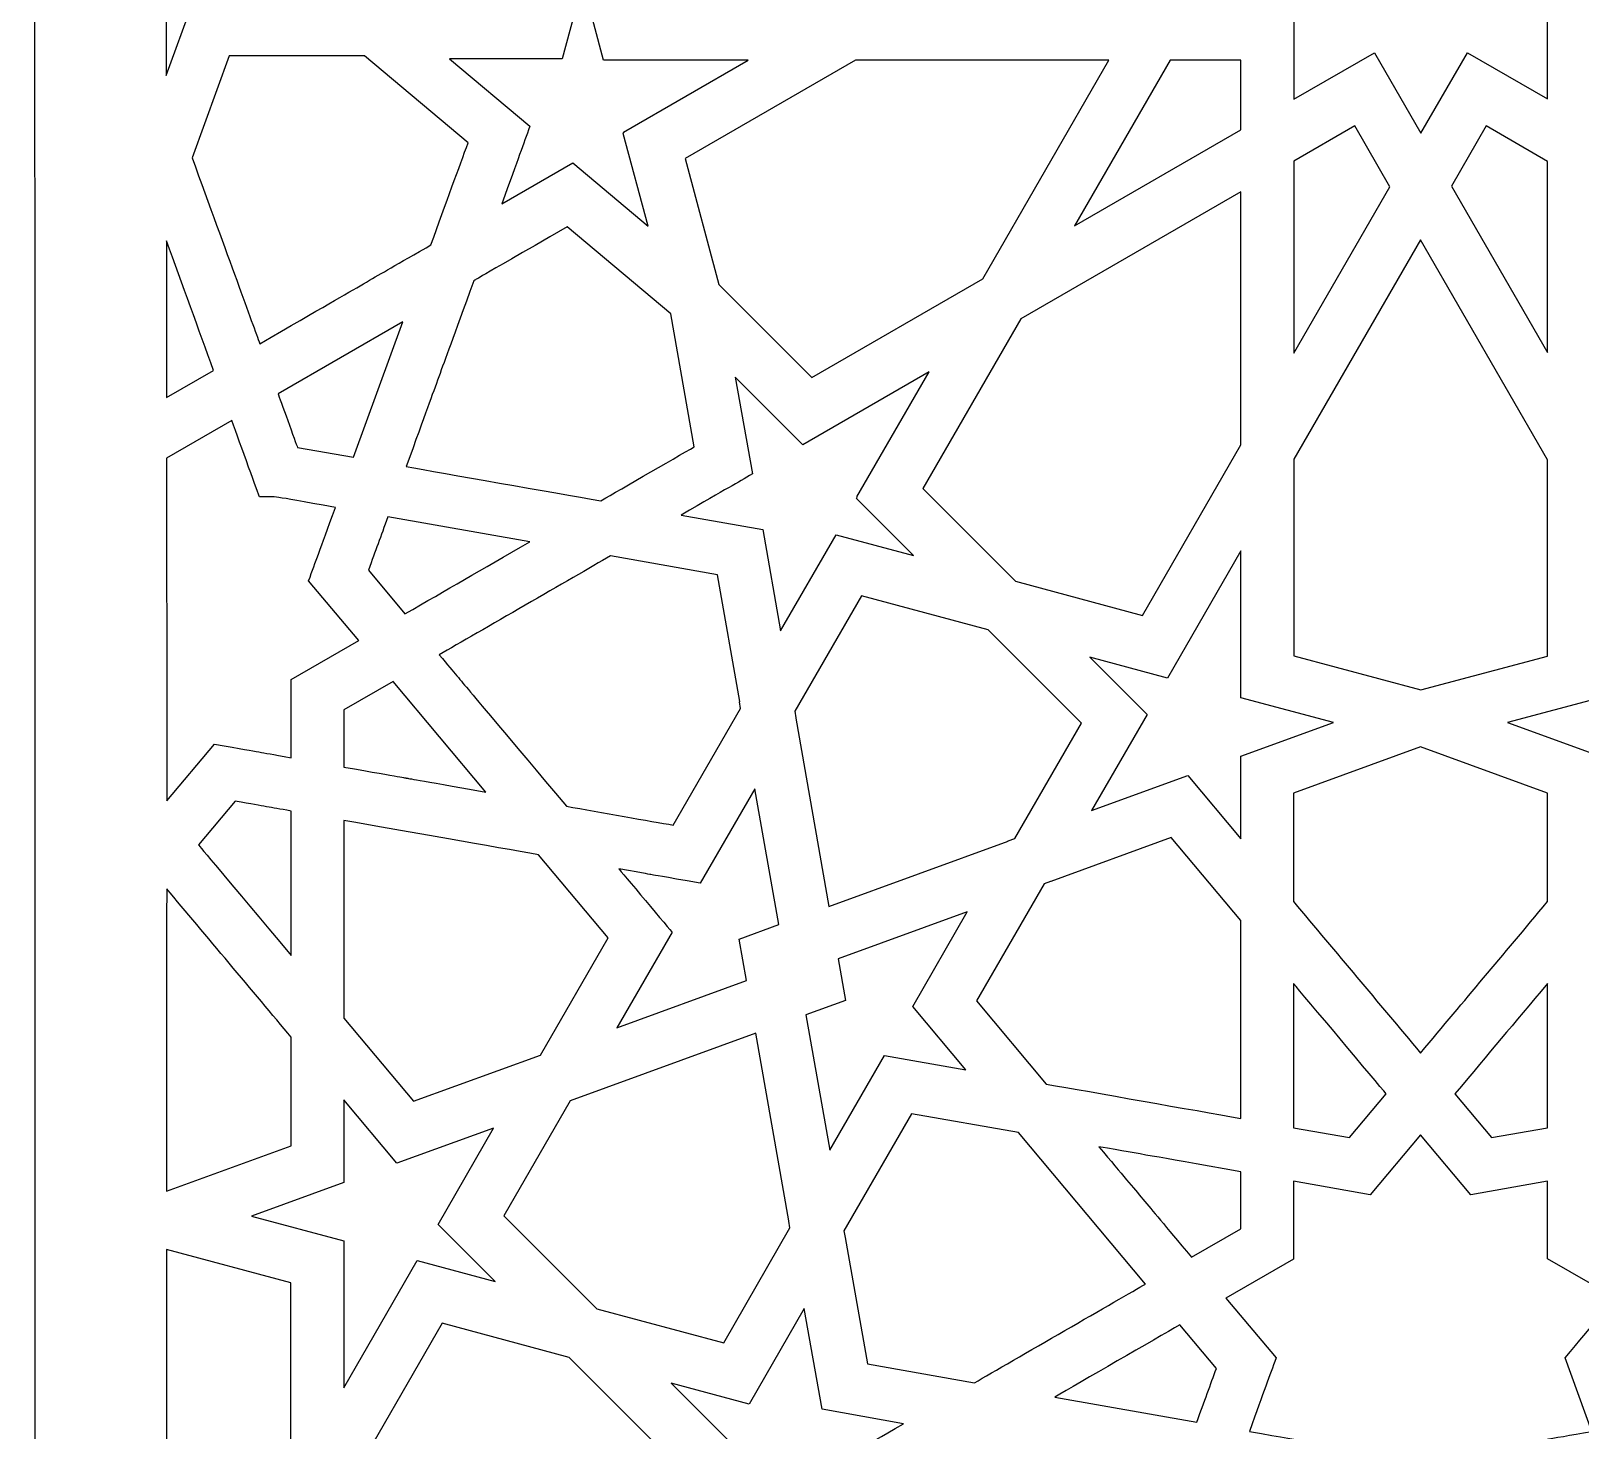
# Model space of a CAD drawing. Header units: millimetres. Extents: x -54 to 55, y -100 to 100.
# Drawn here: x -54.4 to 6.3, y -52.7 to 2.1 of the extents above; entities that cross this region are included whole.
import ezdxf

# ---------------------------------------------------------------- set-up
doc = ezdxf.new("R2010")
doc.units = ezdxf.units.MM
doc.header["$MEASUREMENT"] = 0
doc.layers.add('layer 1', color=7, linetype='Continuous')

msp = doc.modelspace()

# ---------------------------------------------------------------- linework, layer by layer
at = {"layer": 'layer 1', "color": 250}
for points, knots in [([(39.9831, 64.6702), (27.191, 76.9987), (13.4683, 88.3603), (0.1199, 100.1639), (0.1199, 100.1639), (-19.8368, 81.9923), (-25.8334, 78.3498), (-37.6556, 67.14), (-37.6556, 67.14), (-48.7211, 56.6473), (-54.3959, 43.5991), (-54.3272, 28.0159), (-54.3272, 28.0159), (-54.1452, -13.2052), (-54.2629, -52.2312), (-54.2629, -99.8361), (-54.2629, -99.8361), (-17.7913, -99.8361), (18.1751, -99.8361), (54.4463, -99.8361), (54.4463, -99.8361), (54.4463, -53.0892), (54.3733, -13.608), (54.484, 27.6902), (54.484, 27.6902), (54.5221, 42.0169), (50.2098, 54.8146), (39.9831, 64.6702)], [0, 0, 0, 0, 0.125, 0.125, 0.125, 0.125, 0.25, 0.25, 0.25, 0.25, 0.375, 0.375, 0.375, 0.375, 0.5, 0.5, 0.5, 0.5, 0.625, 0.625, 0.625, 0.625, 0.75, 0.75, 0.75, 0.75, 1, 1, 1, 1]), ([(-1.7664, 14.8216), (-1.7664, 14.8216), (0.0547, 17.9755), (0.0547, 17.9755), (0.0547, 17.9755), (0.0547, 17.9755), (1.8761, 14.8216), (1.8761, 14.8216), (1.8761, 14.8216), (1.8761, 14.8216), (5.0327, 16.6427), (5.0327, 16.6427), (5.0327, 16.6427), (5.0327, 16.6427), (5.0327, 12.9974), (5.0327, 12.9974), (5.0327, 12.9974), (5.0327, 12.9974), (8.6579, 12.9974), (8.6579, 12.9974), (8.6579, 12.9974), (8.6579, 12.9974), (6.8703, 9.8997), (6.8703, 9.8997), (6.8703, 9.8997), (6.8703, 9.8997), (6.8855, 9.8912), (6.8855, 9.8912), (6.8855, 9.8912), (6.8855, 9.8912), (6.8566, 9.8407), (6.8566, 9.8407), (6.8566, 9.8407), (6.8566, 9.8407), (9.966, 8.0451), (9.966, 8.0451), (9.966, 8.0451), (9.966, 8.0451), (6.8703, 6.2576), (6.8703, 6.2576), (6.8703, 6.2576), (6.8703, 6.2576), (6.8926, 6.2195), (6.8926, 6.2195), (6.8926, 6.2195), (6.8926, 6.2195), (6.8566, 6.1987), (6.8566, 6.1987), (6.8566, 6.1987), (6.8566, 6.1987), (8.6437, 3.1009), (8.6437, 3.1009), (8.6437, 3.1009), (8.1925, 3.1009), (5.4938, 3.1009), (5.0465, 3.1009), (5.0465, 3.1009), (5.0465, 3.1009), (5.0465, 3.042), (5.0465, 3.042), (5.0465, 3.042), (5.0465, 3.042), (5.0327, 3.042), (5.0327, 3.042), (5.0327, 3.042), (5.0327, 3.042), (5.0327, -0.5355), (5.0327, -0.5355), (5.0327, -0.5355), (5.0327, -0.5355), (1.8905, 1.2771), (1.8905, 1.2771), (1.8905, 1.2771), (1.8905, 1.2771), (1.8905, 1.2767), (1.8905, 1.2767), (1.8905, 1.2767), (1.8905, 1.2767), (1.8898, 1.2771), (1.8898, 1.2771), (1.8898, 1.2771), (1.8898, 1.2771), (0.0691, -1.8761), (0.0691, -1.8761), (0.0691, -1.8761), (0.0691, -1.8761), (-1.7516, 1.2771), (-1.7516, 1.2771), (-1.7516, 1.2771), (-1.7516, 1.2771), (-1.7523, 1.2767), (-1.7523, 1.2767), (-1.7523, 1.2767), (-1.7523, 1.2767), (-1.7523, 1.2771), (-1.7523, 1.2771), (-1.7523, 1.2771), (-1.7523, 1.2771), (-4.9082, -0.5436), (-4.9082, -0.5436), (-4.9082, -0.5436), (-4.9082, -0.5436), (-4.9082, 3.1009), (-4.9082, 3.1009), (-4.9082, 3.1009), (-5.364, 3.1009), (-8.0857, 3.1009), (-8.5341, 3.1009), (-8.5341, 3.1009), (-8.5341, 3.1009), (-6.7469, 6.1987), (-6.7469, 6.1987), (-6.7469, 6.1987), (-6.7469, 6.1987), (-6.7614, 6.2071), (-6.7614, 6.2071), (-6.7614, 6.2071), (-6.7614, 6.2071), (-6.7321, 6.2576), (-6.7321, 6.2576), (-6.7321, 6.2576), (-6.7321, 6.2576), (-9.8422, 8.0536), (-9.8422, 8.0536), (-9.8422, 8.0536), (-9.8422, 8.0536), (-6.7469, 9.8407), (-6.7469, 9.8407), (-6.7469, 9.8407), (-6.7469, 9.8407), (-6.7688, 9.8785), (-6.7688, 9.8785), (-6.7688, 9.8785), (-6.7688, 9.8785), (-6.7321, 9.8997), (-6.7321, 9.8997), (-6.7321, 9.8997), (-6.7321, 9.8997), (-8.5196, 12.9974), (-8.5196, 12.9974), (-8.5196, 12.9974), (-8.5196, 12.9974), (-4.9227, 12.9974), (-4.9227, 12.9974), (-4.9227, 12.9974), (-4.9227, 12.9974), (-4.9227, 13.0563), (-4.9227, 13.0563), (-4.9227, 13.0563), (-4.9174, 13.0563), (-4.9139, 13.0563), (-4.9082, 13.0563), (-4.9082, 13.0563), (-4.9082, 13.0563), (-4.9082, 16.6342), (-4.9082, 16.6342), (-4.9082, 16.6342), (-4.9082, 16.6342), (-1.7664, 14.8216), (-1.7664, 14.8216)], [0, 0, 0, 0, 0.0243902, 0.0243902, 0.0243902, 0.0243902, 0.0487805, 0.0487805, 0.0487805, 0.0487805, 0.0731707, 0.0731707, 0.0731707, 0.0731707, 0.097561, 0.097561, 0.097561, 0.097561, 0.1219512, 0.1219512, 0.1219512, 0.1219512, 0.1463415, 0.1463415, 0.1463415, 0.1463415, 0.1707317, 0.1707317, 0.1707317, 0.1707317, 0.195122, 0.195122, 0.195122, 0.195122, 0.2195122, 0.2195122, 0.2195122, 0.2195122, 0.2439024, 0.2439024, 0.2439024, 0.2439024, 0.2682927, 0.2682927, 0.2682927, 0.2682927, 0.2926829, 0.2926829, 0.2926829, 0.2926829, 0.3170732, 0.3170732, 0.3170732, 0.3170732, 0.3414634, 0.3414634, 0.3414634, 0.3414634, 0.3658537, 0.3658537, 0.3658537, 0.3658537, 0.3902439, 0.3902439, 0.3902439, 0.3902439, 0.4146341, 0.4146341, 0.4146341, 0.4146341, 0.4390244, 0.4390244, 0.4390244, 0.4390244, 0.4634146, 0.4634146, 0.4634146, 0.4634146, 0.4878049, 0.4878049, 0.4878049, 0.4878049, 0.5121951, 0.5121951, 0.5121951, 0.5121951, 0.5365854, 0.5365854, 0.5365854, 0.5365854, 0.5609756, 0.5609756, 0.5609756, 0.5609756, 0.5853659, 0.5853659, 0.5853659, 0.5853659, 0.6097561, 0.6097561, 0.6097561, 0.6097561, 0.6341463, 0.6341463, 0.6341463, 0.6341463, 0.6585366, 0.6585366, 0.6585366, 0.6585366, 0.6829268, 0.6829268, 0.6829268, 0.6829268, 0.7073171, 0.7073171, 0.7073171, 0.7073171, 0.7317073, 0.7317073, 0.7317073, 0.7317073, 0.7560976, 0.7560976, 0.7560976, 0.7560976, 0.7804878, 0.7804878, 0.7804878, 0.7804878, 0.804878, 0.804878, 0.804878, 0.804878, 0.8292683, 0.8292683, 0.8292683, 0.8292683, 0.8536585, 0.8536585, 0.8536585, 0.8536585, 0.8780488, 0.8780488, 0.8780488, 0.8780488, 0.902439, 0.902439, 0.902439, 0.902439, 0.9268293, 0.9268293, 0.9268293, 0.9268293, 0.9512195, 0.9512195, 0.9512195, 0.9512195, 1, 1, 1, 1]), ([(-43.7301, 3.2124), (-43.7301, 3.2124), (-48.0695, 3.2103), (-48.0695, 3.2103), (-48.0695, 3.2103), (-48.0695, 3.2103), (-49.0982, 0.3824), (-49.0982, 0.3824), (-49.0982, 0.3824), (-49.1012, 2.1699), (-49.1044, 3.9575), (-49.1081, 5.7443), (-49.1081, 5.7443), (-49.1081, 5.7443), (-47.9286, 6.7349), (-47.9286, 6.7349), (-47.9286, 6.7349), (-47.9286, 6.7349), (-43.7301, 3.2124), (-43.7301, 3.2124)], [0, 0, 0, 0, 0.1666667, 0.1666667, 0.1666667, 0.1666667, 0.3333333, 0.3333333, 0.3333333, 0.3333333, 0.5, 0.5, 0.5, 0.5, 0.6666667, 0.6666667, 0.6666667, 0.6666667, 1, 1, 1, 1]), ([(-32.7768, 4.0418), (-32.7768, 4.0418), (-31.9577, 0.9829), (-31.9577, 0.9829), (-31.9577, 0.9829), (-31.9577, 0.9829), (-26.2958, 0.9829), (-26.2958, 0.9829), (-26.2958, 0.9829), (-26.2958, 0.9829), (-31.174, -1.8334), (-31.174, -1.8334), (-31.174, -1.8334), (-31.174, -1.8334), (-31.1622, -1.8775), (-31.1622, -1.8775), (-31.1622, -1.8775), (-31.1622, -1.8775), (-31.1879, -1.8923), (-31.1879, -1.8923), (-31.1879, -1.8923), (-31.1879, -1.8923), (-30.2168, -5.5128), (-30.2168, -5.5128), (-30.2168, -5.5128), (-30.2168, -5.5128), (-33.1654, -3.0402), (-33.1654, -3.0402), (-33.1654, -3.0402), (-33.1654, -3.0402), (-35.9507, -4.6471), (-35.9507, -4.6471), (-35.9507, -4.6471), (-35.275, -2.7929), (-35.1183, -2.3576), (-34.8446, -1.6002), (-34.8446, -1.6002), (-34.8446, -1.6002), (-37.9931, 1.0421), (-37.9931, 1.0421), (-37.9931, 1.0421), (-37.9931, 1.0421), (-33.5801, 1.0421), (-33.5801, 1.0421), (-33.5801, 1.0421), (-33.5801, 1.0421), (-32.7768, 4.0418), (-32.7768, 4.0418)], [0, 0, 0, 0, 0.0769231, 0.0769231, 0.0769231, 0.0769231, 0.1538462, 0.1538462, 0.1538462, 0.1538462, 0.2307692, 0.2307692, 0.2307692, 0.2307692, 0.3076923, 0.3076923, 0.3076923, 0.3076923, 0.3846154, 0.3846154, 0.3846154, 0.3846154, 0.4615385, 0.4615385, 0.4615385, 0.4615385, 0.5384615, 0.5384615, 0.5384615, 0.5384615, 0.6153846, 0.6153846, 0.6153846, 0.6153846, 0.6923077, 0.6923077, 0.6923077, 0.6923077, 0.7692308, 0.7692308, 0.7692308, 0.7692308, 0.8461538, 0.8461538, 0.8461538, 0.8461538, 1, 1, 1, 1]), ([(-37.2704, -2.2525), (-37.6057, -3.1757), (-38.1245, -4.5995), (-38.7269, -6.2505), (-38.7269, -6.2505), (-38.7269, -6.2505), (-38.9166, -6.3609), (-38.9166, -6.3609), (-38.9166, -6.3609), (-38.9166, -6.3609), (-38.9166, -6.3613), (-38.9166, -6.3613), (-38.9166, -6.3613), (-41.7138, -7.9759), (-40.4864, -7.2676), (-45.4315, -10.1219), (-45.4315, -10.1219), (-45.6952, -9.3973), (-46.6969, -6.6467), (-48.0802, -2.8427), (-48.0802, -2.8427), (-48.0802, -2.8427), (-48.08, -2.8423), (-48.08, -2.8423), (-48.08, -2.8423), (-48.08, -2.8423), (-48.08, -2.842), (-48.08, -2.842), (-48.08, -2.842), (-48.08, -2.842), (-46.6272, 1.1518), (-46.6272, 1.1518), (-46.6272, 1.1518), (-46.6272, 1.1518), (-41.3297, 1.1543), (-41.3297, 1.1543), (-41.3297, 1.1543), (-41.3297, 1.1543), (-37.2704, -2.2525), (-37.2704, -2.2525)], [0, 0, 0, 0, 0.0909091, 0.0909091, 0.0909091, 0.0909091, 0.1818182, 0.1818182, 0.1818182, 0.1818182, 0.2727273, 0.2727273, 0.2727273, 0.2727273, 0.3636364, 0.3636364, 0.3636364, 0.3636364, 0.4545455, 0.4545455, 0.4545455, 0.4545455, 0.5454545, 0.5454545, 0.5454545, 0.5454545, 0.6363636, 0.6363636, 0.6363636, 0.6363636, 0.7272727, 0.7272727, 0.7272727, 0.7272727, 0.8181818, 0.8181818, 0.8181818, 0.8181818, 1, 1, 1, 1]), ([(-22.0896, 0.9829), (-22.0896, 0.9829), (-12.1543, 0.9829), (-12.1543, 0.9829), (-12.1543, 0.9829), (-12.1543, 0.9829), (-17.0981, -7.5808), (-17.0981, -7.5808), (-17.0981, -7.5808), (-17.0981, -7.5808), (-23.7976, -11.4487), (-23.7976, -11.4487), (-23.7976, -11.4487), (-23.7976, -11.4487), (-27.4399, -7.8041), (-27.4399, -7.8041), (-27.4399, -7.8041), (-27.4399, -7.8041), (-28.7634, -2.8698), (-28.7634, -2.8698), (-28.7634, -2.8698), (-28.7634, -2.8698), (-22.0896, 0.9829), (-22.0896, 0.9829)], [0, 0, 0, 0, 0.1428571, 0.1428571, 0.1428571, 0.1428571, 0.2857143, 0.2857143, 0.2857143, 0.2857143, 0.4285714, 0.4285714, 0.4285714, 0.4285714, 0.5714286, 0.5714286, 0.5714286, 0.5714286, 0.7142857, 0.7142857, 0.7142857, 0.7142857, 1, 1, 1, 1]), ([(-9.7564, 0.9829), (-9.4195, 0.9829), (-7.3255, 0.9829), (-6.9818, 0.9829), (-6.9818, 0.9829), (-6.9818, 0.9829), (-6.9818, -1.7406), (-6.9818, -1.7406), (-6.9818, -1.7406), (-6.9818, -1.7406), (-13.5019, -5.5047), (-13.5019, -5.5047), (-13.5019, -5.5047), (-13.5019, -5.5047), (-9.7564, 0.9829), (-9.7564, 0.9829)], [0, 0, 0, 0, 0.2, 0.2, 0.2, 0.2, 0.4, 0.4, 0.4, 0.4, 0.6, 0.6, 0.6, 0.6, 1, 1, 1, 1]), ([(-4.9082, -10.4976), (-4.9082, -10.4976), (-4.9082, -2.9721), (-4.9082, -2.9721), (-4.9082, -2.9721), (-4.9082, -2.9721), (-2.5203, -1.5942), (-2.5203, -1.5942), (-2.5203, -1.5942), (-2.5203, -1.5942), (-1.1441, -3.9772), (-1.1441, -3.9772), (-1.1441, -3.9772), (-1.1441, -3.9772), (-4.9082, -10.4976), (-4.9082, -10.4976)], [0, 0, 0, 0, 0.2, 0.2, 0.2, 0.2, 0.4, 0.4, 0.4, 0.4, 0.6, 0.6, 0.6, 0.6, 1, 1, 1, 1]), ([(1.2679, -3.9525), (1.2679, -3.9525), (2.6296, -1.5942), (2.6296, -1.5942), (2.6296, -1.5942), (2.6296, -1.5942), (5.0327, -2.9806), (5.0327, -2.9806), (5.0327, -2.9806), (5.0327, -2.9806), (5.0327, -10.4733), (5.0327, -10.4733), (5.0327, -10.4733), (5.0327, -10.4733), (1.2679, -3.9525), (1.2679, -3.9525)], [0, 0, 0, 0, 0.2, 0.2, 0.2, 0.2, 0.4, 0.4, 0.4, 0.4, 0.6, 0.6, 0.6, 0.6, 1, 1, 1, 1]), ([(-6.9818, -4.1691), (-6.9818, -4.1691), (-6.9818, -14.0896), (-6.9818, -14.0896), (-6.9818, -14.0896), (-6.9818, -14.0896), (-10.8359, -20.7659), (-10.8359, -20.7659), (-10.8359, -20.7659), (-10.8359, -20.7659), (-15.8133, -19.4306), (-15.8133, -19.4306), (-15.8133, -19.4306), (-15.8133, -19.4306), (-19.4455, -15.8002), (-19.4455, -15.8002), (-19.4455, -15.8002), (-19.4455, -15.8002), (-15.6048, -9.1468), (-15.6048, -9.1468), (-15.6048, -9.1468), (-15.6048, -9.1468), (-6.9818, -4.1691), (-6.9818, -4.1691)], [0, 0, 0, 0, 0.1428571, 0.1428571, 0.1428571, 0.1428571, 0.2857143, 0.2857143, 0.2857143, 0.2857143, 0.4285714, 0.4285714, 0.4285714, 0.4285714, 0.5714286, 0.5714286, 0.5714286, 0.5714286, 0.7142857, 0.7142857, 0.7142857, 0.7142857, 1, 1, 1, 1]), ([(-28.4066, -14.164), (-29.0977, -14.5634), (-31.8152, -16.1315), (-32.0726, -16.28), (-32.0726, -16.28), (-33.9036, -15.9565), (-38.269, -15.1857), (-39.6936, -14.9345), (-39.6936, -14.9345), (-39.6936, -14.9345), (-39.6933, -14.9338), (-39.6933, -14.9338), (-39.6933, -14.9338), (-39.6933, -14.9338), (-39.6943, -14.9338), (-39.6943, -14.9338), (-39.6943, -14.9338), (-38.1372, -10.6546), (-38.7226, -12.2632), (-37.0465, -7.6574), (-37.0465, -7.6574), (-36.7892, -7.5075), (-37.2557, -7.777), (-33.3845, -5.5435), (-33.3845, -5.5435), (-33.3845, -5.5435), (-29.3259, -8.9475), (-29.3259, -8.9475), (-29.3259, -8.9475), (-29.3259, -8.9475), (-28.4066, -14.164), (-28.4066, -14.164)], [0, 0, 0, 0, 0.1111111, 0.1111111, 0.1111111, 0.1111111, 0.2222222, 0.2222222, 0.2222222, 0.2222222, 0.3333333, 0.3333333, 0.3333333, 0.3333333, 0.4444444, 0.4444444, 0.4444444, 0.4444444, 0.5555556, 0.5555556, 0.5555556, 0.5555556, 0.6666667, 0.6666667, 0.6666667, 0.6666667, 0.7777778, 0.7777778, 0.7777778, 0.7777778, 1, 1, 1, 1]), ([(0.0547, -6.054), (0.0547, -6.054), (5.0327, -14.6762), (5.0327, -14.6762), (5.0327, -14.6762), (5.0327, -14.6762), (5.0327, -22.3573), (5.0327, -22.3573), (5.0327, -22.3573), (5.0327, -22.3573), (0.0691, -23.6865), (0.0691, -23.6865), (0.0691, -23.6865), (0.0691, -23.6865), (-4.9082, -22.3538), (-4.9082, -22.3538), (-4.9082, -22.3538), (-4.9082, -22.3538), (-4.9082, -14.6505), (-4.9082, -14.6505), (-4.9082, -14.6505), (-4.9082, -14.6505), (0.0547, -6.054), (0.0547, -6.054)], [0, 0, 0, 0, 0.1428571, 0.1428571, 0.1428571, 0.1428571, 0.2857143, 0.2857143, 0.2857143, 0.2857143, 0.4285714, 0.4285714, 0.4285714, 0.4285714, 0.5714286, 0.5714286, 0.5714286, 0.5714286, 0.7142857, 0.7142857, 0.7142857, 0.7142857, 1, 1, 1, 1]), ([(-47.2423, -11.1672), (-47.2423, -11.1672), (-49.0833, -12.2294), (-49.0833, -12.2294), (-49.0833, -12.2294), (-49.0848, -10.1843), (-49.0867, -8.1389), (-49.0891, -6.0928), (-49.0891, -6.0928), (-48.4642, -7.8101), (-47.8215, -9.5761), (-47.2423, -11.1672)], [0, 0, 0, 0, 0.25, 0.25, 0.25, 0.25, 0.5, 0.5, 0.5, 0.5, 1, 1, 1, 1]), ([(-44.716, -12.0865), (-44.716, -12.0865), (-39.8216, -9.2611), (-39.8216, -9.2611), (-39.8216, -9.2611), (-39.8216, -9.2611), (-41.7536, -14.5708), (-41.7536, -14.5708), (-41.7536, -14.5708), (-41.7536, -14.5708), (-43.955, -14.1831), (-43.955, -14.1831), (-43.955, -14.1831), (-44.0045, -14.0462), (-44.6668, -12.2234), (-44.7164, -12.0869), (-44.7164, -12.0869), (-44.7164, -12.0869), (-44.7158, -12.0865), (-44.7158, -12.0865), (-44.7158, -12.0865), (-44.7158, -12.0865), (-44.716, -12.0865), (-44.716, -12.0865)], [0, 0, 0, 0, 0.1428571, 0.1428571, 0.1428571, 0.1428571, 0.2857143, 0.2857143, 0.2857143, 0.2857143, 0.4285714, 0.4285714, 0.4285714, 0.4285714, 0.5714286, 0.5714286, 0.5714286, 0.5714286, 0.7142857, 0.7142857, 0.7142857, 0.7142857, 1, 1, 1, 1]), ([(-25.723, -17.399), (-25.723, -17.399), (-28.917, -16.836), (-28.917, -16.836), (-28.917, -16.836), (-27.0717, -15.7713), (-26.7406, -15.5794), (-26.1289, -15.2255), (-26.1289, -15.2255), (-26.1289, -15.2255), (-26.7972, -11.4335), (-26.7972, -11.4335), (-26.7972, -11.4335), (-26.7972, -11.4335), (-24.1513, -14.0808), (-24.1513, -14.0808), (-24.1513, -14.0808), (-24.1513, -14.0808), (-19.2008, -11.2229), (-19.2008, -11.2229), (-19.2008, -11.2229), (-19.2008, -11.2229), (-22.0319, -16.1272), (-22.0319, -16.1272), (-22.0319, -16.1272), (-22.0319, -16.1272), (-22.0191, -16.1403), (-22.0191, -16.1403), (-22.0191, -16.1403), (-22.0191, -16.1403), (-22.0459, -16.1865), (-22.0459, -16.1865), (-22.0459, -16.1865), (-22.0459, -16.1865), (-19.8086, -18.4224), (-19.8086, -18.4224), (-19.8086, -18.4224), (-19.8086, -18.4224), (-22.8497, -17.6071), (-22.8497, -17.6071), (-22.8497, -17.6071), (-22.8497, -17.6071), (-25.0217, -21.3695), (-25.0217, -21.3695), (-25.0217, -21.3695), (-25.0217, -21.3695), (-25.723, -17.399), (-25.723, -17.399)], [0, 0, 0, 0, 0.0769231, 0.0769231, 0.0769231, 0.0769231, 0.1538462, 0.1538462, 0.1538462, 0.1538462, 0.2307692, 0.2307692, 0.2307692, 0.2307692, 0.3076923, 0.3076923, 0.3076923, 0.3076923, 0.3846154, 0.3846154, 0.3846154, 0.3846154, 0.4615385, 0.4615385, 0.4615385, 0.4615385, 0.5384615, 0.5384615, 0.5384615, 0.5384615, 0.6153846, 0.6153846, 0.6153846, 0.6153846, 0.6923077, 0.6923077, 0.6923077, 0.6923077, 0.7692308, 0.7692308, 0.7692308, 0.7692308, 0.8461538, 0.8461538, 0.8461538, 0.8461538, 1, 1, 1, 1]), ([(-47.2084, -25.8078), (-47.2084, -25.8078), (-49.0781, -28.0342), (-49.0781, -28.0342), (-49.0781, -28.0342), (-49.0778, -23.5662), (-49.0789, -19.0884), (-49.0816, -14.6057), (-49.0816, -14.6057), (-49.0816, -14.6057), (-46.5276, -13.1321), (-46.5276, -13.1321), (-46.5276, -13.1321), (-46.2, -14.0335), (-45.4531, -16.0909), (-45.4413, -16.1233), (-45.4413, -16.1233), (-44.6274, -16.1233), (-45.2162, -16.0514), (-42.469, -16.5354), (-42.469, -16.5354), (-43.1085, -18.2901), (-43.2174, -18.5903), (-43.5154, -19.4109), (-43.5154, -19.4109), (-43.5154, -19.4109), (-41.5517, -21.7519), (-41.5517, -21.7519), (-41.5517, -21.7519), (-41.5517, -21.7519), (-41.5519, -21.7519), (-41.5519, -21.7519), (-41.5519, -21.7519), (-41.5519, -21.7519), (-41.5517, -21.7523), (-41.5517, -21.7523), (-41.5517, -21.7523), (-41.5517, -21.7523), (-44.1981, -23.2812), (-44.1981, -23.2812), (-44.1981, -23.2812), (-44.1981, -23.2812), (-44.1981, -26.3408), (-44.1981, -26.3408), (-44.1981, -26.3408), (-45.7899, -26.0593), (-44.9928, -26.2004), (-47.2084, -25.8078)], [0, 0, 0, 0, 0.0769231, 0.0769231, 0.0769231, 0.0769231, 0.1538462, 0.1538462, 0.1538462, 0.1538462, 0.2307692, 0.2307692, 0.2307692, 0.2307692, 0.3076923, 0.3076923, 0.3076923, 0.3076923, 0.3846154, 0.3846154, 0.3846154, 0.3846154, 0.4615385, 0.4615385, 0.4615385, 0.4615385, 0.5384615, 0.5384615, 0.5384615, 0.5384615, 0.6153846, 0.6153846, 0.6153846, 0.6153846, 0.6923077, 0.6923077, 0.6923077, 0.6923077, 0.7692308, 0.7692308, 0.7692308, 0.7692308, 0.8461538, 0.8461538, 0.8461538, 0.8461538, 1, 1, 1, 1]), ([(-34.8452, -17.8812), (-36.8227, -19.0228), (-38.0728, -19.7439), (-39.7407, -20.7066), (-39.7407, -20.7066), (-39.7407, -20.7066), (-41.1744, -18.9978), (-41.1744, -18.9978), (-41.1744, -18.9978), (-40.8849, -18.2023), (-40.7077, -17.7158), (-40.4099, -16.8987), (-40.4099, -16.8987), (-40.4099, -16.8987), (-34.8452, -17.8812), (-34.8452, -17.8812)], [0, 0, 0, 0, 0.2, 0.2, 0.2, 0.2, 0.4, 0.4, 0.4, 0.4, 0.6, 0.6, 0.6, 0.6, 1, 1, 1, 1]), ([(-38.397, -22.3086), (-36.8712, -21.4281), (-33.1848, -19.3008), (-31.692, -18.4379), (-31.692, -18.4379), (-31.692, -18.4379), (-27.5, -19.1766), (-27.5, -19.1766), (-27.5, -19.1766), (-27.5, -19.1766), (-26.6229, -24.1427), (-26.6229, -24.1427), (-26.6229, -24.1427), (-26.6229, -24.1427), (-26.6311, -24.1568), (-26.6311, -24.1568), (-26.6311, -24.1568), (-26.6311, -24.1568), (-26.587, -24.4073), (-26.587, -24.4073), (-26.587, -24.4073), (-26.587, -24.4073), (-29.2297, -28.9807), (-29.2297, -28.9807), (-29.2297, -28.9807), (-30.0993, -28.8276), (-32.0981, -28.4755), (-33.417, -28.2437), (-33.417, -28.2437), (-38.1454, -22.6085), (-37.0305, -23.9374), (-38.397, -22.3086)], [0, 0, 0, 0, 0.1111111, 0.1111111, 0.1111111, 0.1111111, 0.2222222, 0.2222222, 0.2222222, 0.2222222, 0.3333333, 0.3333333, 0.3333333, 0.3333333, 0.4444444, 0.4444444, 0.4444444, 0.4444444, 0.5555556, 0.5555556, 0.5555556, 0.5555556, 0.6666667, 0.6666667, 0.6666667, 0.6666667, 0.7777778, 0.7777778, 0.7777778, 0.7777778, 1, 1, 1, 1]), ([(-9.0643, -27.0401), (-9.0643, -27.0401), (-12.8373, -28.412), (-12.8373, -28.412), (-12.8373, -28.412), (-12.8373, -28.412), (-10.6617, -24.6436), (-10.6617, -24.6436), (-10.6617, -24.6436), (-10.6617, -24.6436), (-12.899, -22.407), (-12.899, -22.407), (-12.899, -22.407), (-12.899, -22.407), (-9.857, -23.223), (-9.857, -23.223), (-9.857, -23.223), (-9.857, -23.223), (-6.9818, -18.2428), (-6.9818, -18.2428), (-6.9818, -18.2428), (-6.9818, -18.2428), (-6.9818, -23.9928), (-6.9818, -23.9928), (-6.9818, -23.9928), (-6.9818, -23.9928), (-3.3595, -24.9629), (-3.3595, -24.9629), (-3.3595, -24.9629), (-3.3595, -24.9629), (-6.9833, -26.2823), (-6.9833, -26.2823), (-6.9833, -26.2823), (-6.9833, -26.6855), (-6.9833, -29.1137), (-6.9833, -29.5201), (-6.9833, -29.5201), (-6.9833, -29.5201), (-9.0643, -27.0401), (-9.0643, -27.0401)], [0, 0, 0, 0, 0.0909091, 0.0909091, 0.0909091, 0.0909091, 0.1818182, 0.1818182, 0.1818182, 0.1818182, 0.2727273, 0.2727273, 0.2727273, 0.2727273, 0.3636364, 0.3636364, 0.3636364, 0.3636364, 0.4545455, 0.4545455, 0.4545455, 0.4545455, 0.5454545, 0.5454545, 0.5454545, 0.5454545, 0.6363636, 0.6363636, 0.6363636, 0.6363636, 0.7272727, 0.7272727, 0.7272727, 0.7272727, 0.8181818, 0.8181818, 0.8181818, 0.8181818, 1, 1, 1, 1]), ([(3.4678, -24.9629), (3.4678, -24.9629), (7.0915, -23.9928), (7.0915, -23.9928), (7.0915, -23.9928), (7.0915, -23.9928), (7.0915, -23.9374), (7.0915, -23.9374), (7.0915, -23.9374), (7.0915, -23.9374), (7.106, -23.9335), (7.106, -23.9335), (7.106, -23.9335), (7.106, -23.9335), (7.106, -18.2682), (7.106, -18.2682), (7.106, -18.2682), (7.106, -18.2682), (9.9667, -23.223), (9.9667, -23.223), (9.9667, -23.223), (9.9667, -23.223), (13.0231, -22.4031), (13.0231, -22.4031), (13.0231, -22.4031), (13.0231, -22.4031), (10.7855, -24.6401), (10.7855, -24.6401), (10.7855, -24.6401), (10.7855, -24.6401), (12.9674, -28.4194), (12.9674, -28.4194), (12.9674, -28.4194), (12.9674, -28.4194), (9.174, -27.0401), (9.174, -27.0401), (9.174, -27.0401), (9.174, -27.0401), (7.0905, -29.5229), (7.0905, -29.5229), (7.0905, -29.5229), (7.0905, -29.1172), (7.0905, -26.688), (7.0905, -26.2823), (7.0905, -26.2823), (7.0905, -26.2823), (3.4678, -24.9629), (3.4678, -24.9629)], [0, 0, 0, 0, 0.0769231, 0.0769231, 0.0769231, 0.0769231, 0.1538462, 0.1538462, 0.1538462, 0.1538462, 0.2307692, 0.2307692, 0.2307692, 0.2307692, 0.3076923, 0.3076923, 0.3076923, 0.3076923, 0.3846154, 0.3846154, 0.3846154, 0.3846154, 0.4615385, 0.4615385, 0.4615385, 0.4615385, 0.5384615, 0.5384615, 0.5384615, 0.5384615, 0.6153846, 0.6153846, 0.6153846, 0.6153846, 0.6923077, 0.6923077, 0.6923077, 0.6923077, 0.7692308, 0.7692308, 0.7692308, 0.7692308, 0.8461538, 0.8461538, 0.8461538, 0.8461538, 1, 1, 1, 1]), ([(-24.4649, -24.5226), (-24.4649, -24.5226), (-21.8565, -20.005), (-21.8565, -20.005), (-21.8565, -20.005), (-21.8565, -20.005), (-16.8935, -21.3356), (-16.8935, -21.3356), (-16.8935, -21.3356), (-16.8935, -21.3356), (-16.8935, -21.3356), (-16.8935, -21.3356), (-16.8935, -21.3356), (-16.8935, -21.3356), (-16.879, -21.3395), (-16.879, -21.3395), (-16.879, -21.3395), (-16.879, -21.3395), (-13.2348, -24.9823), (-13.2348, -24.9823), (-13.2348, -24.9823), (-13.2348, -24.9823), (-15.8468, -29.5063), (-15.8468, -29.5063), (-15.8468, -29.5063), (-15.8468, -29.5063), (-16.1036, -29.5995), (-16.1036, -29.5995), (-16.1036, -29.5995), (-16.1036, -29.5995), (-16.1089, -29.6086), (-16.1089, -29.6086), (-16.1089, -29.6086), (-16.1089, -29.6086), (-23.1292, -32.1645), (-23.1292, -32.1645), (-23.1292, -32.1645), (-23.1292, -32.1645), (-24.4291, -24.7883), (-24.4291, -24.7883), (-24.4291, -24.7883), (-24.4291, -24.7883), (-24.4205, -24.7735), (-24.4205, -24.7735), (-24.4205, -24.7735), (-24.4205, -24.7735), (-24.4649, -24.5226), (-24.4649, -24.5226)], [0, 0, 0, 0, 0.0769231, 0.0769231, 0.0769231, 0.0769231, 0.1538462, 0.1538462, 0.1538462, 0.1538462, 0.2307692, 0.2307692, 0.2307692, 0.2307692, 0.3076923, 0.3076923, 0.3076923, 0.3076923, 0.3846154, 0.3846154, 0.3846154, 0.3846154, 0.4615385, 0.4615385, 0.4615385, 0.4615385, 0.5384615, 0.5384615, 0.5384615, 0.5384615, 0.6153846, 0.6153846, 0.6153846, 0.6153846, 0.6923077, 0.6923077, 0.6923077, 0.6923077, 0.7692308, 0.7692308, 0.7692308, 0.7692308, 0.8461538, 0.8461538, 0.8461538, 0.8461538, 1, 1, 1, 1]), ([(-36.5727, -27.6863), (-42.2091, -26.6926), (-37.3509, -27.5495), (-42.139, -26.7049), (-42.139, -26.7049), (-42.139, -26.7049), (-42.139, -24.4697), (-42.139, -24.4697), (-42.139, -24.4697), (-42.139, -24.4697), (-40.2077, -23.3539), (-40.2077, -23.3539), (-40.2077, -23.3539), (-40.2077, -23.3539), (-36.5727, -27.6863), (-36.5727, -27.6863)], [0, 0, 0, 0, 0.2, 0.2, 0.2, 0.2, 0.4, 0.4, 0.4, 0.4, 0.6, 0.6, 0.6, 0.6, 1, 1, 1, 1]), ([(0.0554, -37.9102), (-1.6496, -35.8803), (-3.2241, -34.0021), (-4.9241, -31.974), (-4.9241, -31.974), (-4.9241, -31.6258), (-4.9241, -28.4984), (-4.9241, -27.7237), (-4.9241, -27.7237), (-4.9241, -27.7237), (0.0536, -25.9108), (0.0536, -25.9108), (0.0536, -25.9108), (0.0536, -25.9108), (5.0313, -27.7237), (5.0313, -27.7237), (5.0313, -27.7237), (5.0313, -28.5006), (5.0313, -31.6046), (5.0313, -31.9768), (5.0313, -31.9768), (3.193, -34.1686), (1.8503, -35.7699), (0.0554, -37.9102)], [0, 0, 0, 0, 0.1428571, 0.1428571, 0.1428571, 0.1428571, 0.2857143, 0.2857143, 0.2857143, 0.2857143, 0.4285714, 0.4285714, 0.4285714, 0.4285714, 0.5714286, 0.5714286, 0.5714286, 0.5714286, 0.7142857, 0.7142857, 0.7142857, 0.7142857, 1, 1, 1, 1]), ([(-26.3604, -35.0728), (-26.3604, -35.0728), (-31.4346, -36.9192), (-31.4346, -36.9192), (-31.4346, -36.9192), (-31.4346, -36.9192), (-29.277, -33.178), (-29.277, -33.178), (-29.277, -33.178), (-29.2824, -33.1717), (-31.354, -30.7029), (-31.3594, -30.6962), (-31.3594, -30.6962), (-29.0508, -31.103), (-31.2616, -30.7139), (-28.1678, -31.2582), (-28.1678, -31.2582), (-28.1678, -31.2582), (-26.0312, -27.5608), (-26.0312, -27.5608), (-26.0312, -27.5608), (-26.0312, -27.5608), (-25.094, -32.8792), (-25.094, -32.8792), (-25.094, -32.8792), (-25.094, -32.8792), (-26.6477, -33.4447), (-26.6477, -33.4447), (-26.6477, -33.4447), (-26.6477, -33.4447), (-26.3604, -35.0728), (-26.3604, -35.0728)], [0, 0, 0, 0, 0.1111111, 0.1111111, 0.1111111, 0.1111111, 0.2222222, 0.2222222, 0.2222222, 0.2222222, 0.3333333, 0.3333333, 0.3333333, 0.3333333, 0.4444444, 0.4444444, 0.4444444, 0.4444444, 0.5555556, 0.5555556, 0.5555556, 0.5555556, 0.6666667, 0.6666667, 0.6666667, 0.6666667, 0.7777778, 0.7777778, 0.7777778, 0.7777778, 1, 1, 1, 1]), ([(-47.8337, -29.7536), (-47.8337, -29.7536), (-46.3968, -28.043), (-46.3968, -28.043), (-46.3968, -28.043), (-45.0725, -28.2776), (-45.171, -28.2593), (-44.1981, -28.4318), (-44.1981, -28.4318), (-44.1981, -29.1394), (-44.1981, -33.3784), (-44.1981, -34.0864), (-44.1981, -34.0864), (-46.6979, -31.1055), (-47.8337, -29.7536), (-47.8337, -29.7536)], [0, 0, 0, 0, 0.2, 0.2, 0.2, 0.2, 0.4, 0.4, 0.4, 0.4, 0.6, 0.6, 0.6, 0.6, 1, 1, 1, 1]), ([(-42.139, -28.7958), (-39.6525, -29.2343), (-36.2259, -29.8379), (-34.5128, -30.1417), (-34.5128, -30.1417), (-34.5128, -30.1417), (-31.7806, -33.3978), (-31.7806, -33.3978), (-31.7806, -33.3978), (-31.7806, -33.3978), (-34.4271, -37.9871), (-34.4271, -37.9871), (-34.4271, -37.9871), (-34.4271, -37.9871), (-39.4072, -39.7979), (-39.4072, -39.7979), (-39.4072, -39.7979), (-39.4072, -39.7979), (-42.139, -36.5421), (-42.139, -36.5421), (-42.139, -36.5421), (-42.139, -35.5723), (-42.139, -29.7656), (-42.139, -28.7958)], [0, 0, 0, 0, 0.1428571, 0.1428571, 0.1428571, 0.1428571, 0.2857143, 0.2857143, 0.2857143, 0.2857143, 0.4285714, 0.4285714, 0.4285714, 0.4285714, 0.5714286, 0.5714286, 0.5714286, 0.5714286, 0.7142857, 0.7142857, 0.7142857, 0.7142857, 1, 1, 1, 1]), ([(-14.6093, -39.1241), (-14.6093, -39.1241), (-17.3415, -35.868), (-17.3415, -35.868), (-17.3415, -35.868), (-17.3415, -35.868), (-14.6999, -31.2868), (-14.6999, -31.2868), (-14.6999, -31.2868), (-14.6999, -31.2868), (-14.4431, -31.1933), (-14.4431, -31.1933), (-14.4431, -31.1933), (-14.4431, -31.1933), (-14.4382, -31.1848), (-14.4382, -31.1848), (-14.4382, -31.1848), (-14.4382, -31.1848), (-9.7148, -29.4675), (-9.7148, -29.4675), (-9.7148, -29.4675), (-9.7148, -29.4675), (-6.9833, -32.7233), (-6.9833, -32.7233), (-6.9833, -32.7233), (-6.9833, -33.6931), (-6.9833, -39.5002), (-6.9833, -40.4699), (-6.9833, -40.4699), (-8.8375, -40.1426), (-12.8189, -39.4416), (-14.6093, -39.1241)], [0, 0, 0, 0, 0.1111111, 0.1111111, 0.1111111, 0.1111111, 0.2222222, 0.2222222, 0.2222222, 0.2222222, 0.3333333, 0.3333333, 0.3333333, 0.3333333, 0.4444444, 0.4444444, 0.4444444, 0.4444444, 0.5555556, 0.5555556, 0.5555556, 0.5555556, 0.6666667, 0.6666667, 0.6666667, 0.6666667, 0.7777778, 0.7777778, 0.7777778, 0.7777778, 1, 1, 1, 1]), ([(-44.1981, -37.2914), (-44.1981, -37.2914), (-44.1981, -41.542), (-44.1981, -41.542), (-44.1981, -41.542), (-44.1981, -41.542), (-49.0838, -43.3215), (-49.0838, -43.3215), (-49.0838, -43.3215), (-49.0815, -39.383), (-49.0797, -35.4323), (-49.0789, -31.4731), (-49.0789, -31.4731), (-47.6043, -33.2288), (-45.6529, -35.5554), (-44.1981, -37.2914)], [0, 0, 0, 0, 0.2, 0.2, 0.2, 0.2, 0.4, 0.4, 0.4, 0.4, 0.6, 0.6, 0.6, 0.6, 1, 1, 1, 1]), ([(-22.4785, -35.8517), (-22.4785, -35.8517), (-22.7659, -34.2233), (-22.7659, -34.2233), (-22.7659, -34.2233), (-22.7659, -34.2233), (-17.7084, -32.3822), (-17.7084, -32.3822), (-17.7084, -32.3822), (-17.7084, -32.3822), (-19.845, -36.0877), (-19.845, -36.0877), (-19.845, -36.0877), (-19.845, -36.0877), (-17.7631, -38.5688), (-17.7631, -38.5688), (-17.7631, -38.5688), (-17.7631, -38.5688), (-20.9545, -38.0076), (-20.9545, -38.0076), (-20.9545, -38.0076), (-20.9545, -38.0076), (-23.0974, -41.716), (-23.0974, -41.716), (-23.0974, -41.716), (-23.0974, -41.716), (-24.0323, -36.4169), (-24.0323, -36.4169), (-24.0323, -36.4169), (-24.0323, -36.4169), (-22.4785, -35.8517), (-22.4785, -35.8517)], [0, 0, 0, 0, 0.1111111, 0.1111111, 0.1111111, 0.1111111, 0.2222222, 0.2222222, 0.2222222, 0.2222222, 0.3333333, 0.3333333, 0.3333333, 0.3333333, 0.4444444, 0.4444444, 0.4444444, 0.4444444, 0.5555556, 0.5555556, 0.5555556, 0.5555556, 0.6666667, 0.6666667, 0.6666667, 0.6666667, 0.7777778, 0.7777778, 0.7777778, 0.7777778, 1, 1, 1, 1]), ([(-4.9241, -35.179), (-4.5286, -35.6507), (-1.6634, -39.067), (-1.2884, -39.5118), (-1.2884, -39.5118), (-1.2884, -39.5118), (-2.7256, -41.2224), (-2.7256, -41.2224), (-2.7256, -41.2224), (-2.7256, -41.2224), (-4.9241, -40.833), (-4.9241, -40.833), (-4.9241, -40.833), (-4.9241, -40.833), (-4.9241, -35.179), (-4.9241, -35.179)], [0, 0, 0, 0, 0.2, 0.2, 0.2, 0.2, 0.4, 0.4, 0.4, 0.4, 0.6, 0.6, 0.6, 0.6, 1, 1, 1, 1]), ([(1.4005, -39.5107), (2.8091, -37.8308), (3.6329, -36.8487), (5.0313, -35.1811), (5.0313, -35.1811), (5.0313, -35.1811), (5.0313, -40.8351), (5.0313, -40.8351), (5.0313, -40.8351), (5.0313, -40.8351), (2.8335, -41.2228), (2.8335, -41.2228), (2.8335, -41.2228), (2.8335, -41.2228), (1.4002, -39.5118), (1.4002, -39.5118), (1.4002, -39.5118), (1.4002, -39.5118), (1.4009, -39.5111), (1.4009, -39.5111), (1.4009, -39.5111), (1.4009, -39.5111), (1.4005, -39.5107), (1.4005, -39.5107)], [0, 0, 0, 0, 0.1428571, 0.1428571, 0.1428571, 0.1428571, 0.2857143, 0.2857143, 0.2857143, 0.2857143, 0.4285714, 0.4285714, 0.4285714, 0.4285714, 0.5714286, 0.5714286, 0.5714286, 0.5714286, 0.7142857, 0.7142857, 0.7142857, 0.7142857, 1, 1, 1, 1]), ([(-33.2733, -39.7792), (-33.2733, -39.7792), (-25.997, -37.1316), (-25.997, -37.1316), (-25.997, -37.1316), (-25.997, -37.1316), (-24.6992, -44.4877), (-24.6992, -44.4877), (-24.6992, -44.4877), (-24.6992, -44.4877), (-24.7015, -44.492), (-24.7015, -44.492), (-24.7015, -44.492), (-24.7015, -44.492), (-24.6541, -44.7611), (-24.6541, -44.7611), (-24.6541, -44.7611), (-24.6541, -44.7611), (-27.2517, -49.2605), (-27.2517, -49.2605), (-27.2517, -49.2605), (-27.2517, -49.2605), (-32.2281, -47.9263), (-32.2281, -47.9263), (-32.2281, -47.9263), (-32.2281, -47.9263), (-32.2284, -47.9259), (-32.2284, -47.9259), (-32.2284, -47.9259), (-32.2284, -47.9259), (-32.2292, -47.9256), (-32.2292, -47.9256), (-32.2292, -47.9256), (-32.2292, -47.9256), (-35.8734, -44.2828), (-35.8734, -44.2828), (-35.8734, -44.2828), (-35.8734, -44.2828), (-33.2733, -39.7792), (-33.2733, -39.7792)], [0, 0, 0, 0, 0.0909091, 0.0909091, 0.0909091, 0.0909091, 0.1818182, 0.1818182, 0.1818182, 0.1818182, 0.2727273, 0.2727273, 0.2727273, 0.2727273, 0.3636364, 0.3636364, 0.3636364, 0.3636364, 0.4545455, 0.4545455, 0.4545455, 0.4545455, 0.5454545, 0.5454545, 0.5454545, 0.5454545, 0.6363636, 0.6363636, 0.6363636, 0.6363636, 0.7272727, 0.7272727, 0.7272727, 0.7272727, 0.8181818, 0.8181818, 0.8181818, 0.8181818, 1, 1, 1, 1]), ([(-45.7563, -44.3004), (-45.7563, -44.3004), (-42.139, -42.9831), (-42.139, -42.9831), (-42.139, -42.9831), (-42.139, -42.5799), (-42.139, -40.1514), (-42.139, -39.745), (-42.139, -39.745), (-42.139, -39.745), (-40.0579, -42.2254), (-40.0579, -42.2254), (-40.0579, -42.2254), (-40.0579, -42.2254), (-36.2672, -40.8471), (-36.2672, -40.8471), (-36.2672, -40.8471), (-36.2672, -40.8471), (-38.4466, -44.6214), (-38.4466, -44.6214), (-38.4466, -44.6214), (-38.4466, -44.6214), (-36.2092, -46.858), (-36.2092, -46.858), (-36.2092, -46.858), (-36.2092, -46.858), (-39.2649, -46.0385), (-39.2649, -46.0385), (-39.2649, -46.0385), (-39.2649, -46.0385), (-39.2654, -46.0385), (-39.2654, -46.0385), (-39.2654, -46.0385), (-39.2654, -46.0385), (-42.14, -51.0177), (-42.14, -51.0177), (-42.14, -51.0177), (-42.14, -51.0177), (-42.14, -45.2688), (-42.14, -45.2688), (-42.14, -45.2688), (-42.14, -45.2688), (-45.7563, -44.3004), (-45.7563, -44.3004)], [0, 0, 0, 0, 0.0833333, 0.0833333, 0.0833333, 0.0833333, 0.1666667, 0.1666667, 0.1666667, 0.1666667, 0.25, 0.25, 0.25, 0.25, 0.3333333, 0.3333333, 0.3333333, 0.3333333, 0.4166667, 0.4166667, 0.4166667, 0.4166667, 0.5, 0.5, 0.5, 0.5, 0.5833333, 0.5833333, 0.5833333, 0.5833333, 0.6666667, 0.6666667, 0.6666667, 0.6666667, 0.75, 0.75, 0.75, 0.75, 0.8333333, 0.8333333, 0.8333333, 0.8333333, 1, 1, 1, 1]), ([(-22.5413, -44.8687), (-22.5413, -44.8687), (-19.8923, -40.2847), (-19.8923, -40.2847), (-19.8923, -40.2847), (-19.8923, -40.2847), (-15.7053, -41.0217), (-15.7053, -41.0217), (-15.7053, -41.0217), (-15.7053, -41.0217), (-10.7252, -46.9568), (-10.7252, -46.9568), (-10.7252, -46.9568), (-11.6646, -47.499), (-15.9777, -49.9879), (-17.4301, -50.8279), (-17.4301, -50.8279), (-17.4301, -50.8279), (-21.6221, -50.0888), (-21.6221, -50.0888), (-21.6221, -50.0888), (-21.6221, -50.0888), (-22.4961, -45.1414), (-22.4961, -45.1414), (-22.4961, -45.1414), (-22.4961, -45.1414), (-22.4937, -45.1376), (-22.4937, -45.1376), (-22.4937, -45.1376), (-22.4937, -45.1376), (-22.5413, -44.8687), (-22.5413, -44.8687)], [0, 0, 0, 0, 0.1111111, 0.1111111, 0.1111111, 0.1111111, 0.2222222, 0.2222222, 0.2222222, 0.2222222, 0.3333333, 0.3333333, 0.3333333, 0.3333333, 0.4444444, 0.4444444, 0.4444444, 0.4444444, 0.5555556, 0.5555556, 0.5555556, 0.5555556, 0.6666667, 0.6666667, 0.6666667, 0.6666667, 0.7777778, 0.7777778, 0.7777778, 0.7777778, 1, 1, 1, 1]), ([(0.0688, -54.5973), (0.0688, -54.5973), (-2.5943, -56.1336), (-2.5943, -56.1336), (-2.5943, -56.1336), (-3.9166, -52.4937), (-3.0819, -54.7864), (-3.6809, -53.1421), (-3.6809, -53.1421), (-4.499, -53.1421), (-3.907, -53.2137), (-6.6531, -52.73), (-6.6531, -52.73), (-6.0671, -51.1221), (-5.8671, -50.5714), (-5.6067, -49.8549), (-5.6067, -49.8549), (-5.6067, -49.8549), (-7.5706, -47.5135), (-7.5706, -47.5135), (-7.5706, -47.5135), (-7.5706, -47.5135), (-7.5703, -47.5135), (-7.5703, -47.5135), (-7.5703, -47.5135), (-7.5703, -47.5135), (-7.5706, -47.5132), (-7.5706, -47.5132), (-7.5706, -47.5132), (-7.5706, -47.5132), (-4.9241, -45.9839), (-4.9241, -45.9839), (-4.9241, -45.9839), (-4.9241, -45.7052), (-4.9241, -43.489), (-4.9241, -42.9246), (-4.9241, -42.9246), (-4.9241, -42.9246), (-1.9135, -43.4576), (-1.9135, -43.4576), (-1.9135, -43.4576), (-1.9135, -43.4576), (0.0554, -41.1131), (0.0554, -41.1131), (0.0554, -41.1131), (0.0554, -41.1131), (2.0196, -43.4573), (2.0196, -43.4573), (2.0196, -43.4573), (2.0196, -43.4573), (5.0313, -42.9263), (5.0313, -42.9263), (5.0313, -42.9263), (5.0313, -42.9263), (5.0313, -45.9666), (5.0313, -45.9666), (5.0313, -45.9666), (5.0313, -45.9666), (7.6895, -47.5015), (7.6895, -47.5015), (7.6895, -47.5015), (7.1127, -48.1901), (6.9239, -48.4145), (5.7167, -49.8549), (5.7167, -49.8549), (5.7167, -49.8549), (6.7613, -52.7293), (6.7613, -52.7293), (6.7613, -52.7293), (4.9607, -53.0458), (4.6115, -53.1082), (3.7468, -53.2617), (3.7468, -53.2617), (3.7468, -53.2617), (2.7075, -56.1199), (2.7075, -56.1199), (2.7075, -56.1199), (1.0364, -55.154), (0.3263, -54.7455), (0.0688, -54.5973)], [0, 0, 0, 0, 0.047619, 0.047619, 0.047619, 0.047619, 0.0952381, 0.0952381, 0.0952381, 0.0952381, 0.1428571, 0.1428571, 0.1428571, 0.1428571, 0.1904762, 0.1904762, 0.1904762, 0.1904762, 0.2380952, 0.2380952, 0.2380952, 0.2380952, 0.2857143, 0.2857143, 0.2857143, 0.2857143, 0.3333333, 0.3333333, 0.3333333, 0.3333333, 0.3809524, 0.3809524, 0.3809524, 0.3809524, 0.4285714, 0.4285714, 0.4285714, 0.4285714, 0.4761905, 0.4761905, 0.4761905, 0.4761905, 0.5238095, 0.5238095, 0.5238095, 0.5238095, 0.5714286, 0.5714286, 0.5714286, 0.5714286, 0.6190476, 0.6190476, 0.6190476, 0.6190476, 0.6666667, 0.6666667, 0.6666667, 0.6666667, 0.7142857, 0.7142857, 0.7142857, 0.7142857, 0.7619048, 0.7619048, 0.7619048, 0.7619048, 0.8095238, 0.8095238, 0.8095238, 0.8095238, 0.8571429, 0.8571429, 0.8571429, 0.8571429, 0.9047619, 0.9047619, 0.9047619, 0.9047619, 1, 1, 1, 1]), ([(-12.5494, -41.5791), (-10.6243, -41.9188), (-10.7587, -41.8948), (-6.9833, -42.5605), (-6.9833, -42.5605), (-6.9833, -42.5605), (-6.9833, -44.7957), (-6.9833, -44.7957), (-6.9833, -44.7957), (-6.9833, -44.7957), (-8.9144, -45.9115), (-8.9144, -45.9115), (-8.9144, -45.9115), (-11.1146, -43.2893), (-10.5932, -43.9106), (-12.5494, -41.5791)], [0, 0, 0, 0, 0.2, 0.2, 0.2, 0.2, 0.4, 0.4, 0.4, 0.4, 0.6, 0.6, 0.6, 0.6, 1, 1, 1, 1]), ([(-49.0984, -63.071), (-49.0944, -58.269), (-49.0885, -50.5918), (-49.0853, -45.6032), (-49.0853, -45.6032), (-49.0853, -45.6032), (-44.2137, -46.9078), (-44.2137, -46.9078), (-44.2137, -46.9078), (-44.2137, -46.9078), (-44.2137, -54.6096), (-44.2137, -54.6096), (-44.2137, -54.6096), (-44.2137, -54.6096), (-49.0984, -63.071), (-49.0984, -63.071)], [0, 0, 0, 0, 0.2, 0.2, 0.2, 0.2, 0.4, 0.4, 0.4, 0.4, 0.6, 0.6, 0.6, 0.6, 1, 1, 1, 1]), ([(-22.326, -57.827), (-22.326, -57.827), (-24.9706, -55.1804), (-24.9706, -55.1804), (-24.9706, -55.1804), (-24.9706, -55.1804), (-24.971, -55.1808), (-24.971, -55.1808), (-24.971, -55.1808), (-24.971, -55.1808), (-24.9713, -55.1804), (-24.9713, -55.1804), (-24.9713, -55.1804), (-24.9713, -55.1804), (-29.9219, -58.0386), (-29.9219, -58.0386), (-29.9219, -58.0386), (-29.9219, -58.0386), (-27.0906, -53.134), (-27.0906, -53.134), (-27.0906, -53.134), (-27.0906, -53.134), (-27.1027, -53.122), (-27.1027, -53.122), (-27.1027, -53.122), (-27.1027, -53.122), (-27.0759, -53.0754), (-27.0759, -53.0754), (-27.0759, -53.0754), (-27.0759, -53.0754), (-29.313, -50.8395), (-29.313, -50.8395), (-29.313, -50.8395), (-29.313, -50.8395), (-26.2587, -51.6583), (-26.2587, -51.6583), (-26.2587, -51.6583), (-26.2587, -51.6583), (-24.0971, -47.9146), (-24.0971, -47.9146), (-24.0971, -47.9146), (-24.0971, -47.9146), (-23.3992, -51.8664), (-23.3992, -51.8664), (-23.3992, -51.8664), (-23.3992, -51.8664), (-20.2051, -52.4295), (-20.2051, -52.4295), (-20.2051, -52.4295), (-22.0915, -53.5181), (-21.8269, -53.3657), (-22.9933, -54.0395), (-22.9933, -54.0395), (-22.9933, -54.0395), (-22.326, -57.827), (-22.326, -57.827)], [0, 0, 0, 0, 0.0666667, 0.0666667, 0.0666667, 0.0666667, 0.1333333, 0.1333333, 0.1333333, 0.1333333, 0.2, 0.2, 0.2, 0.2, 0.2666667, 0.2666667, 0.2666667, 0.2666667, 0.3333333, 0.3333333, 0.3333333, 0.3333333, 0.4, 0.4, 0.4, 0.4, 0.4666667, 0.4666667, 0.4666667, 0.4666667, 0.5333333, 0.5333333, 0.5333333, 0.5333333, 0.6, 0.6, 0.6, 0.6, 0.6666667, 0.6666667, 0.6666667, 0.6666667, 0.7333333, 0.7333333, 0.7333333, 0.7333333, 0.8, 0.8, 0.8, 0.8, 0.8666667, 0.8666667, 0.8666667, 0.8666667, 1, 1, 1, 1]), ([(-33.3087, -49.8309), (-33.3087, -49.8309), (-29.6766, -53.4606), (-29.6766, -53.4606), (-29.6766, -53.4606), (-29.6766, -53.4606), (-33.5179, -60.1144), (-33.5179, -60.1144), (-33.5179, -60.1144), (-33.5179, -60.1144), (-42.14, -65.092), (-42.14, -65.092), (-42.14, -65.092), (-42.14, -65.092), (-42.14, -55.1706), (-42.14, -55.1706), (-42.14, -55.1706), (-42.14, -55.1706), (-38.2865, -48.4956), (-38.2865, -48.4956), (-38.2865, -48.4956), (-38.2865, -48.4956), (-33.3087, -49.8309), (-33.3087, -49.8309)], [0, 0, 0, 0, 0.1428571, 0.1428571, 0.1428571, 0.1428571, 0.2857143, 0.2857143, 0.2857143, 0.2857143, 0.4285714, 0.4285714, 0.4285714, 0.4285714, 0.5714286, 0.5714286, 0.5714286, 0.5714286, 0.7142857, 0.7142857, 0.7142857, 0.7142857, 1, 1, 1, 1]), ([(-14.2769, -51.3842), (-13.3382, -50.8423), (-10.3248, -49.1035), (-9.3814, -48.5588), (-9.3814, -48.5588), (-9.3814, -48.5588), (-7.9478, -50.2676), (-7.9478, -50.2676), (-7.9478, -50.2676), (-8.1647, -50.8638), (-8.424, -51.5761), (-8.7122, -52.367), (-8.7122, -52.367), (-8.7122, -52.367), (-14.2769, -51.3842), (-14.2769, -51.3842)], [0, 0, 0, 0, 0.2, 0.2, 0.2, 0.2, 0.4, 0.4, 0.4, 0.4, 0.6, 0.6, 0.6, 0.6, 1, 1, 1, 1])]:
    msp.add_open_spline(points, degree=3, knots=knots, dxfattribs=at)

doc.saveas('drawing.dxf')
